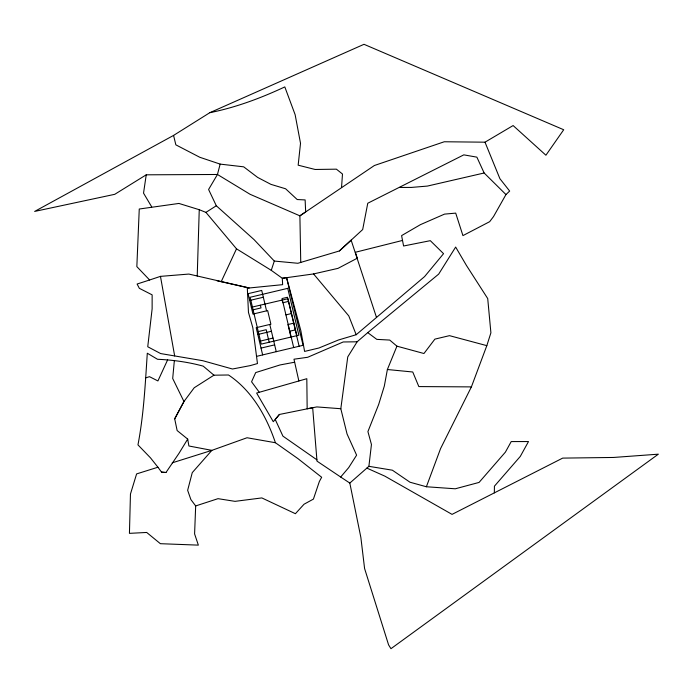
<?xml version="1.0" encoding="UTF-8"?>
<svg xmlns="http://www.w3.org/2000/svg" width="693" height="693" viewBox="0 0 693 693"><rect width="100%" height="100%" fill="white"/><g stroke="black" fill="none" stroke-linecap="round" stroke-linejoin="round"><path stroke-width="1.04" d="M494.343 492.87L494.421 486.183L520.296 456.418L528.499 441.554L511.217 441.58L505.396 452.131L479.071 482.423L455.284 488.79L426.386 486.755L409.996 482.224L392.368 470.192L368.893 466.32L349.818 483.073L360.862 537.447L364.587 568.511L388.582 644.871L390.965 648.691L658.35 454.175L613.522 457.458L562.69 458.108L452.053 514.379L384.832 476.134L366.857 468.113M197.228 276.065L199.246 209.71L178.915 203.439L139.258 209.017L136.842 266.623L149.61 279.989L160.464 276.368L188.868 274.064L247.288 287.534L248.458 312.352L252.824 327.72L257.467 363.565L250.294 365.601L232.467 369.005L202.685 360.681L160.62 353.56L147.739 346.76L152.131 308.853L152.139 294.863L139.336 288.314L137.101 284.035L149.61 279.989M195.677 505.933L194.594 533.905L198.354 545.131L160.386 543.693L146.699 532.458L129.435 533.35L130.457 494.04L136.608 473.908L157.943 467.229L161.547 472.132L165.965 472.505L178.924 453.439L187.699 439.102L177.139 430.552L174.697 418.823L183.957 401.524L194.222 387.751L213.938 375.19L228.517 374.991C251.957 390.601 266.606 416.519 275.407 442.723L297.903 458.593L321.656 477.26L319.352 481.514L313.418 499.099L304.036 504.227L295.409 513.704L261.833 497.92L235.022 501.351L218.018 498.665L195.677 505.933L190.878 499.566L187.647 490.306L192.264 472.626L211.859 450.363L247.02 437.751L275.407 442.723M213.938 375.19L203.214 366.138C188.314 362.075 172.947 359.953 157.536 359.286L147.297 353.222C145.27 383.879 143.772 414.639 137.959 444.88L150.485 457.848L157.943 467.229M341.545 187.448L342.489 174.021L336.4 169.17L315.133 169.473L298.163 165.185L300.519 143.312L295.14 114.709L284.806 86.911C260.828 98.137 235.759 107.484 209.78 112.699L173.571 135.412L34.65 211.426L114.752 194.317L146.232 174.818L217.455 174.48L250.078 194.291L299.896 215.835L374.376 165.514L444.274 141.762L485.005 142.186L513.115 125.554L545.911 155.223L563.704 129.747L364.007 44.309L209.78 112.699M174.341 360.715L172.696 378.482L183.957 401.524L174.697 418.823M368.893 466.32L371.448 444.499L367.914 431.592L378.681 404.443L384.329 386.044L387.378 369.516L396.933 346.171L389.726 340.064L376.801 339.371L367.749 332.64L357.129 341.796L347.756 356.886L340.817 408.723L347.046 433.965L356.609 455.162L348.666 467.654L340.679 477.018L317.004 461.14L312.673 407.727L279.4 414.466L273.285 421.699L256.627 393.052L306.817 378.699L307.164 408.775L316.84 406.921L340.817 408.723M146.232 174.818L143.538 193.139L151.715 206.886M300.745 262.5L299.896 215.835L305.665 211.893L305.128 199.922L297.21 199.541L285.611 188.782L270.937 184.364L257.631 177.408L243.685 166.831L220.157 164.111L217.455 174.48L208.593 189.492L216.311 205.76L254.028 239.596L274.307 261.062L297.86 263.279L339.371 250.953L362.682 229.556L367.766 203.24L463.808 154.86L476.871 157.146L484.147 172.99L505.959 194.568L493.529 216.571L489.665 221.682L462.933 235.611L455.708 213.123L444.551 214.111L420.443 224.645L401.594 235.611L403.586 245.998L430.318 240.67L443.555 253.673L424.601 276.576L356.185 334.719L338.357 340.029L318.927 347.999L304.599 351.42L300.857 330.743L286.59 277.694L282.311 278.274L271.266 270.339L236.504 248.822L205.925 212.379L199.246 209.71M426.386 486.755L440.575 448.588L471.396 386.893L486.824 345.651L490.904 332.813L487.716 298.562L466.45 265.462L455.656 247.063L438.678 274.116L367.749 332.64M271.266 270.339L274.307 261.062M167.637 359.84L157.917 380.942L149.506 376.68L145.608 377.893M216.978 280.769L221.197 281.704L236.504 248.822M279.4 414.466L275.216 419.421L282.926 436.14L316.9 459.823M505.959 194.568L509.658 191.06L499.913 178.707L485.005 142.186M339.371 250.953L351.143 240.142L376.386 317.099M205.925 212.379L216.311 205.76M172.245 462.829L211.859 450.363L188.894 445.989L187.699 439.102M402.564 240.428L355.37 252.269L357.293 258.203L338.028 268.356L313.565 273.934L282.311 278.274L282.631 284.658L247.323 288.175M249.723 300.467L263.331 297.236M251.334 307.276L287.924 298.718L296.942 335.646M253.092 309.814L261.018 307.926L260.386 305.258M288.574 301.386L282.796 302.754L282.164 300.086M285.923 314.873L291.372 313.582M258.264 331.592L266.19 329.703L269.17 342.238M293.884 323.129L287.967 324.532L290.947 337.067M257.805 334.494L271.413 331.263M289.804 331.211L295.244 329.92M259.416 341.303L273.025 338.071M261.036 348.103L274.645 344.871M256.531 356.367L303.101 345.305L286.59 277.694M484.147 172.99L427.39 186.079L411.382 187.422L399.437 187.457M294.655 362.205L280.041 364.951L255.7 372.574L251.576 381.782L259.303 392.29M357.129 341.796L343.217 341.97L307.692 357.276L293.979 359.208L298.865 380.977M471.396 386.893L418.832 386.581L412.751 371.994L387.378 369.516M161.547 472.132L165.965 472.505M221.197 281.704L249.194 287.985M486.824 345.651L449.488 335.655L434.883 339.128L423.951 353.517L396.933 346.171M220.157 164.111L199.801 157.276L175.849 144.846L173.571 135.412M340.679 477.018L349.818 483.073M313.565 273.934L348.778 315.904L356.185 334.719M299.125 346.249L287.491 297.254L282.042 298.544L293.685 347.539M266.562 310.845L261.711 290.436L248.103 293.667L252.954 314.076L267.654 310.585L270.885 324.203L256.185 327.694L262.647 354.911M269.794 324.463L276.256 351.68M160.464 276.368L174.662 355.933M287.751 288.34L250.112 297.28L261.235 344.118L298.874 335.187L287.751 288.34"/></g></svg>
